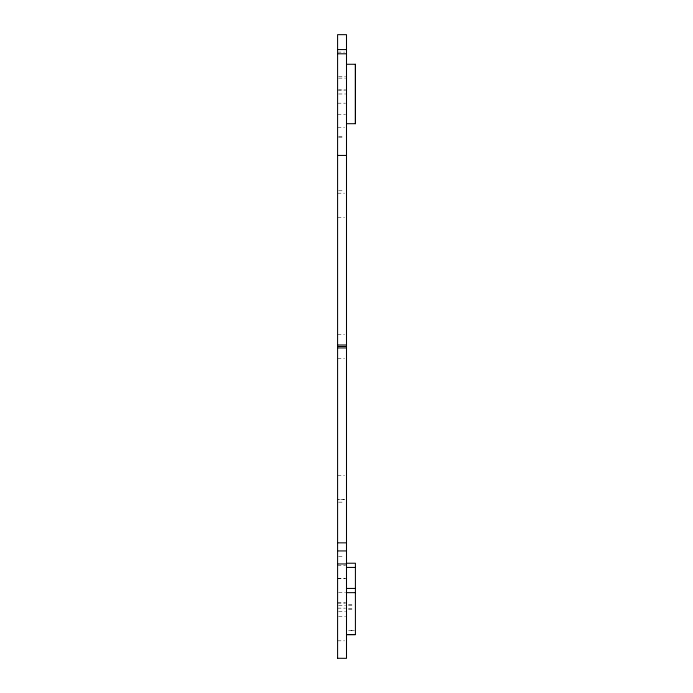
<?xml version="1.0" encoding="UTF-8"?>
<svg xmlns="http://www.w3.org/2000/svg" width="693" height="693" viewBox="0 0 693 693"><rect width="100%" height="100%" fill="white"/><g stroke="black" fill="none" stroke-linecap="round" stroke-linejoin="round"><path stroke-width="0.52" stroke-dasharray="3.46 2.6" d="M337.586 52.114L344.516 52.114M338.582 76.455L345.512 76.455M338.582 78.118L345.512 78.118M338.582 89.977L345.512 89.977M337.586 90.047L345.512 90.047M338.582 93.988L345.512 93.988M337.586 103.196L345.512 103.196M337.586 114.362L345.512 114.336M337.586 127.269L344.516 127.252M338.582 136.608L344.516 136.608M338.582 137.205L344.516 137.205M338.582 190.774L344.516 190.774M337.586 193.2L344.516 193.208M337.586 217.541L344.516 217.541M337.586 334.295L344.516 334.286M337.586 358.636L344.516 358.636M337.586 475.389L344.516 475.381M338.582 502.165L344.516 502.165M338.582 556.332L344.516 556.332M337.586 565.687L345.512 565.687M337.586 578.551L345.512 578.551M337.586 578.664L345.512 578.664M338.582 592.428L345.512 592.428M337.586 602.901L345.512 602.901M337.586 603.023L345.512 603.023M348.484 604.305L354.418 604.305M348.484 605.24L354.418 605.24M338.582 605.457L345.512 605.457M337.586 608.151L345.512 608.151M348.484 608.506L354.418 608.506M348.484 609.442L354.418 609.442M338.582 611.295L345.512 611.295M338.582 616.475L345.512 616.475M337.586 640.817L344.516 640.817M344.516 499.731L337.586 499.722L344.516 499.731M354.418 630.361L348.484 630.361L354.418 630.448"/><path stroke-width="1.04" d="M337.586 49.567L346.5 49.567M337.586 53.794L346.5 53.794M346.5 64.284L355.414 64.284L355.414 123.692L346.5 123.692M337.586 155.44L346.5 155.44M337.586 344.984L346.5 344.984M337.586 346.465L346.5 346.465M337.586 347.947L346.5 347.947M337.586 542.836L346.5 542.836M337.586 550.935L346.5 550.935M346.5 563.236L355.414 563.236L355.414 634.649L346.5 634.649M337.586 563.955L346.5 563.955M346.5 567.437L355.414 567.437M346.5 588.444L355.414 588.444M346.5 592.645L355.414 592.645M346.5 634.563L355.414 634.563M337.586 658.281L346.5 658.35L346.5 34.65L337.586 34.65L337.586 658.35M355.396 64.284L355.396 123.692"/></g></svg>
